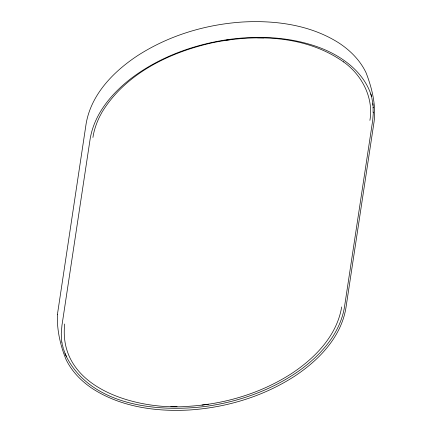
<?xml version="1.0" encoding="UTF-8"?>
<svg xmlns="http://www.w3.org/2000/svg" width="432" height="432" viewBox="0 0 432 432"><rect width="100%" height="100%" fill="white"/><g stroke="black" fill="none" stroke-linecap="round" stroke-linejoin="round"><path stroke-width="0.65" d="M373.388 112.045L372.713 120.317L344.498 306.882C340.065 333.952 320.312 355.644 298.69 371.077C272.02 389.788 240.608 401.117 208.516 406.015C158.188 413.014 88.668 406.107 64.94 353.581M64.703 324.011C57.424 389.07 138.758 410.886 189.502 406.253C225.407 403.893 261.047 393.201 291.389 373.669C314.923 358.22 336.906 335.745 341.68 306.947M369.9 120.382C373.858 97.686 361.816 74.817 343.456 61.835L343.548 61.906C306.072 35.483 256.7 33.869 213.127 42.606C169.976 52.126 125.68 73.321 101.984 112.255L99.662 116.597C96.611 122.764 93.987 130.243 92.918 137.446M226.206 40.192L232.627 39.328M201.971 405.059L208.391 404.201M257.515 37.795L263.79 37.876M170.807 406.512L177.082 406.593M371.639 96.606C363.938 70.789 339.547 54.173 315.106 46.008C286.637 36.509 255.89 35.505 226.357 39.814C192.024 45.079 158.344 57.634 130.61 78.829C111.267 93.868 94.09 114.377 90.104 139.228L61.949 325.431L61.258 333.725L61.76 342.155M370.807 93.911L371.736 97.573M371.893 98.183L372.605 102.335A143.856 90.083 -11.8 0 1 372.929 105.343M61.895 342.079L62.197 343.888M372.881 103.642L373.291 107.854M66.425 356.416A143.608 89.926 -11.8 0 1 63.439 348.7M63.261 348.095A143.608 89.926 -11.8 0 1 62.327 344.493M373.048 107.147A143.856 90.083 -11.8 0 1 373.064 112.52M57.429 314.415C56.759 329.665 60.318 345.082 65.912 359.203C71.728 371.482 81.589 381.445 92.842 388.87C121.279 407.084 156.244 411.853 189.405 409.99C226.346 407.56 263.018 396.565 294.235 376.461C318.4 360.59 341.026 337.527 345.924 307.93L374.08 121.732C376.186 105.149 372.038 88.204 366.088 72.797C360.272 60.518 350.411 50.555 339.158 43.13C310.721 24.916 275.756 20.147 242.595 22.01C205.654 24.44 168.982 35.435 137.765 55.539C113.6 71.41 90.974 94.473 86.076 124.07L57.429 314.415"/></g></svg>
